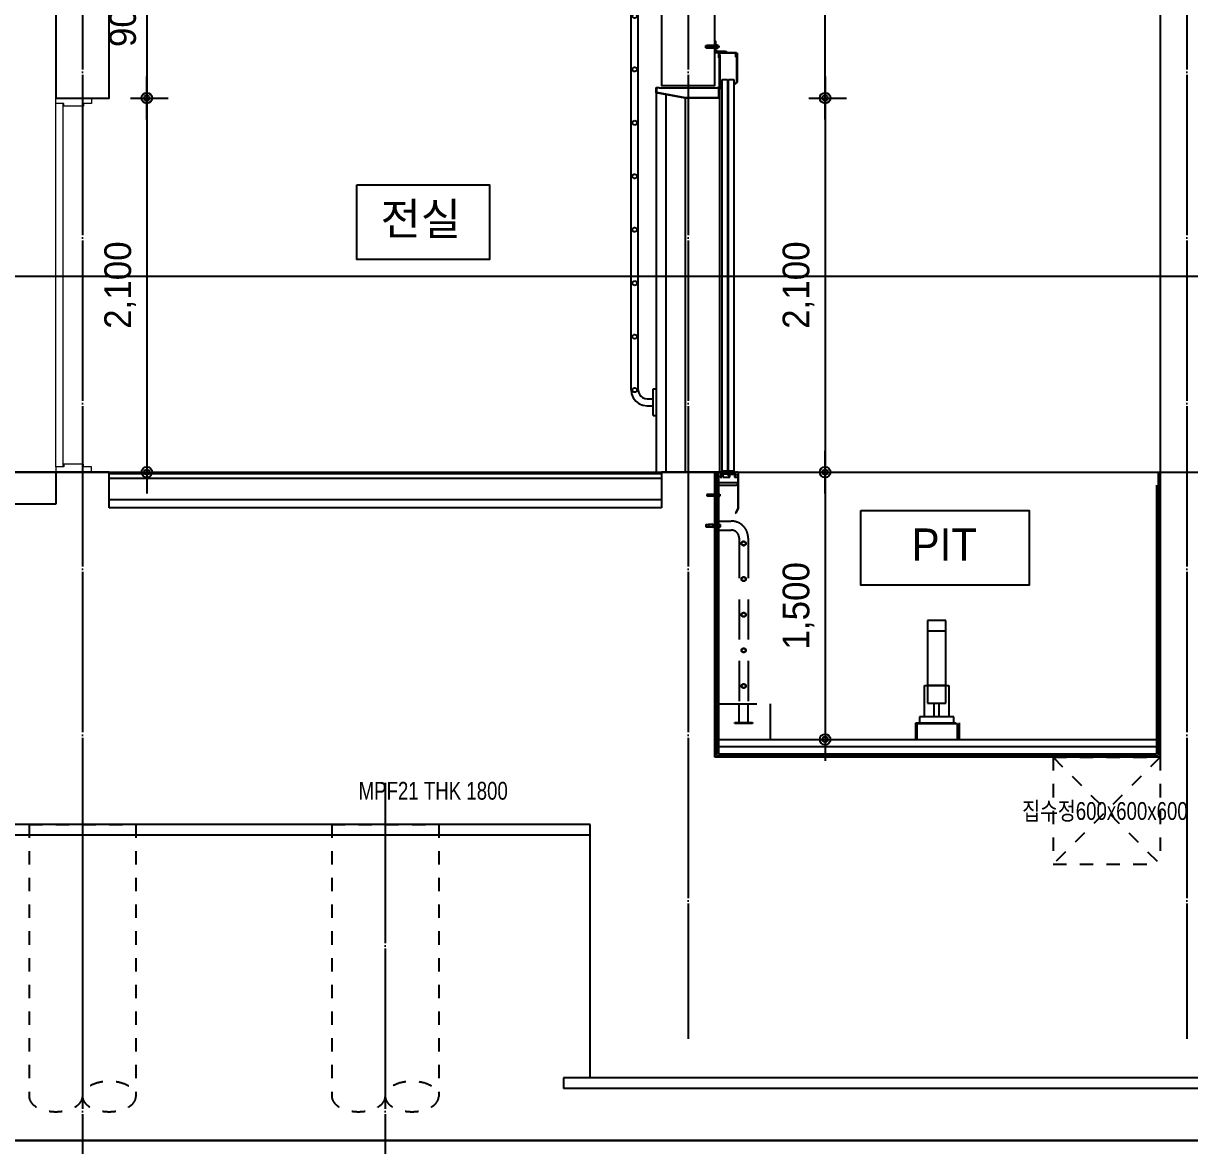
# Model space of a CAD drawing. Header units: millimetres. Extents: x 11948722 to 13111668, y -10771712 to -10232988.
# Drawn here: x 12224300 to 12230849, y -10580514 to -10574215 of the extents above; entities that cross this region are included whole.
import ezdxf
from ezdxf.enums import TextEntityAlignment as Align

# ---------------------------------------------------------------- set-up
doc = ezdxf.new("R2010")
doc.units = ezdxf.units.MM
doc.header["$LTSCALE"] = 150
doc.header["$MEASUREMENT"] = 0
for name, pattern in [('CEN', [6.2, 6, -0.1, 0, -0.1]), ('HID', [2.3, 1.5, -0.8]), ('HIDDEN', [2, 1, -1])]:
    doc.linetypes.add(name, pattern=pattern)
doc.layers.get('0').update_dxf_attribs({"linetype": 'CONTINUOUS'})
doc.layers.get('Defpoints').update_dxf_attribs({"color": 117, "linetype": 'CONTINUOUS'})
for name, color, linetype in [('8', 8, 'CONTINUOUS'), ('A-HAT-251', 251, 'CONTINUOUS'), ('A-중심선', 10, 'CEN'), ('CON', 2, 'CONTINUOUS'), ('CON-C', 2, 'CONTINUOUS'), ('ELE-06', 6, 'CONTINUOUS'), ('ELE-2', 4, 'CONTINUOUS'), ('ELE-3', 7, 'CONTINUOUS'), ('ELE-8', 8, 'CONTINUOUS'), ('ELE08', 8, 'CONTINUOUS'), ('elev', 8, 'HID'), ('ETC', 8, 'CONTINUOUS'), ('revcloud', 1, 'CONTINUOUS'), ('WM', 8, 'X_LINE'), ('Xref-계단단면도$0$3 dim0', 7, 'CONTINUOUS'), ('Xref-계단단면도$0$TEX', 3, 'CONTINUOUS'), ('Xref-계단단면도$0$TEX-SYM', 3, 'CONTINUOUS')]:
    doc.layers.add(name, color=color, linetype=linetype)
doc.layers.add('Xref-계단단면도$0$A-DOR', color=4, linetype='CONTINUOUS', lineweight=0)
doc.styles.get("Standard").update_dxf_attribs({"font": 'NanumGothic.ttf'})
doc.styles.add('Xref-계단단면도$0$나눔고딕 Se', font='')
doc.styles.add('Xref-계단단면도$0$돋움', font='')
doc.styles.add('주석', font='')
doc.styles.get('Xref-계단단면도$0$나눔고딕 Se').set_extended_font_data('Dotum')
doc.styles.get('Xref-계단단면도$0$돋움').set_extended_font_data('Dotum')
doc.styles.get('주석').set_extended_font_data('Dotum')
doc.linetypes.add('X_LINE', pattern='A,0.8,-0.15,["X",Standard,S=0.1,R=0,X=-0.05,Y=-0.05],-0.15', length=1.1)
doc.dimstyles.new('Xref-계단단면도$0$A1-100', dxfattribs={"dimtxt": 3, "dimasz": 1, "dimexe": 2, "dimexo": 2, "dimgap": 1, "dimtad": 1, "dimdec": 0, "dimzin": 12, "dimdsep": 46, "dimlunit": 6, "dimtxsty": 'Xref-계단단면도$0$나눔고딕 Se', "dimblk1": 'Xref-계단단면도$0$DIMDOT', "dimblk2": 'Xref-계단단면도$0$DIMDOT', "dimsah": 1, "dimcen": -1, "dimdle": 2, "dimclrd": 256, "dimclre": 256, "dimclrt": 3, "dimadec": 0, "dimazin": 0, "dimtfac": 1, "dimtdec": 0, "dimtix": 1, "dimtmove": 2, "dimatfit": 3, "dimldrblk": 'Xref-계단단면도$0$DIMDOT', "dimfxl": 1, "dimtvp": 1, "dimtolj": 1, "dimtzin": 12, "dimlwd": -1, "dimlwe": -1, "dimarcsym": 0})

# ---------------------------------------------------------------- blocks, each defined once
blk = doc.blocks.new('ELEV-DOOR')
at = {"layer": 'ELE-3'}
for p, q in [((-6, 2420.5), (-6, 2467)), ((-2, 2471), (0, 2471)), ((0, 2471), (0, 2406)), ((-123.5, 2402.5), (-125, 2402.5)), ((-125, 2402.5), (-125, 2239.5)), ((-123.5, 2240.5), (-123.5, 2402.5)), ((-22, 2406), (-122.5, 2406)), ((-122.5, 2406), (-122.5, 2379.5)), ((-122.5, 2379.5), (-118.5, 2379.5)), ((-118.5, 2379.5), (-118.5, 2402)), ((-118.5, 2402), (-26, 2402)), ((-65, 2406), (-65, 2408)), ((0, 2406), (-65, 2406)), ((-61, 2412), (-14.5, 2412)), ((-27, 2390.5), (-29, 2390.5)), ((-29, 2390.5), (-29, 2200)), ((-27, 2200), (-27, 2390.5)), ((-26, 2402), (-26, 2376.5)), ((-26, 2376.5), (-22, 2376.5)), ((-22, 2376.5), (-22, 2406)), ((-125, 2239.5), (-113.5, 2227.5)), ((-112, 2229), (-123.5, 2240.5)), ((-113.5, 2227.5), (-112, 2229)), ((-77, 2254), (-106.5, 2254)), ((-106.5, 2254), (-106.5, 56)), ((-77, 56), (-77, 2254)), ((-42, 2254), (-71.5, 2254)), ((-71.5, 2254), (-71.5, 56)), ((-42, 56), (-42, 2254)), ((-29, 2200), (-27, 2200)), ((-11.5, 2210), (-26, 2210)), ((-26, 2210), (-26, 2150)), ((-23.5, 2152.5), (-23.5, 2207.5)), ((-23.5, 2207.5), (-11.5, 2207.5)), ((312, 2207.5), (-19, 2207.5)), ((-19, 2207.5), (-19, 2205)), ((-19, 2205), (312, 2205)), ((-11.5, 2207.5), (-11.5, 2210)), ((327.5, 2182.1), (165.8, 2152.5)), ((166, 2150), (330, 2180)), ((330, 2210), (312, 2210)), ((312, 2210), (312, 2207.5)), ((312, 2207.5), (327.5, 2207.5)), ((312, 2205), (312, 2207.5)), ((327.5, 2207.5), (327.5, 2182.1)), ((330, 2180), (330, 2210)), ((-26, 2150), (-26, 50)), ((-26, 2150), (166, 2150)), ((165.8, 2152.5), (-23.5, 2152.5)), ((-133, 47), (-130, 50)), ((-133, -154), (-133, 47)), ((-133, 38), (-130, 38)), ((-130, 50), (-122.8, 50)), ((-130, 38), (-130, -153.3)), ((-109.9, 22.9), (-130, 22.9)), ((-122.8, 50), (-122.8, 45.7)), ((-122.8, 45.7), (-116.9, 45.7)), ((-74.8, 39), (-120, 39)), ((-120, 39), (-120, 31.1)), ((-120, 31.1), (-109.9, 31.1)), ((-116.9, 45.7), (-116.9, 50)), ((-116.9, 50), (-111, 50)), ((-111, 50), (-111, 45.7)), ((-111, 45.7), (-105.1, 45.7)), ((-109.9, 31.1), (-109.9, 22.9)), ((-106.5, 56), (-77, 56)), ((-105.1, 45.7), (-105.1, 50)), ((-105.1, 50), (-99.2, 50)), ((-99.2, 50), (-99.2, 45.7)), ((-99.2, 45.7), (-93.3, 45.7)), ((-93.3, 45.7), (-93.3, 50)), ((-93.3, 50), (-87.4, 50)), ((-87.4, 50), (-87.4, 45.7)), ((-87.4, 45.7), (-81.5, 45.7)), ((-84.9, 22.9), (-84.9, 31.1)), ((-84.9, 31.1), (-74.8, 31.1)), ((-44.8, 22.9), (-84.9, 22.9)), ((-81.5, 45.7), (-81.5, 50)), ((-81.5, 50), (-67.8, 50)), ((-74.8, 31.1), (-74.8, 39)), ((-71.5, 56), (-42, 56)), ((-67.8, 50), (-67.8, 39)), ((-67.8, 39), (-49.8, 39)), ((-63.8, 56), (-63.8, 45)), ((-63.8, 45), (-53.8, 45)), ((-53.8, 45), (-53.8, 56)), ((-49.8, 39), (-49.8, 50)), ((-49.8, 50), (0, 50)), ((-39.8, 39), (-44.8, 39)), ((-44.8, 39), (-44.8, 22.9)), ((-39.8, 22.9), (-39.8, 39)), ((-29.7, 22.9), (-39.8, 22.9)), ((-29.7, 44), (-34.7, 44)), ((-34.7, 44), (-34.7, 28.9)), ((-34.7, 28.9), (-29.7, 28.9)), ((-29.7, 50), (-29.7, 44)), ((-29.7, 28.9), (-29.7, 22.9)), ((-119.3, -180), (-133, -154)), ((-130, -153.3), (-116.7, -178.6)), ((-116.7, -178.6), (-119.3, -180))]:
    blk.add_line(p, q, dxfattribs=at)
blk.add_lwpolyline([(0, -10), (0, 50)], dxfattribs=at)
blk.add_lwpolyline([(-130, -10), (0, -10), (0, -140), (-3.5, -140, -0.414214), (-12, -131.5), (-12, -34, 0.414214), (-24, -22), (-121.5, -22, -0.414214), (-130, -13.5)], format="xyb", close=True, dxfattribs=at)
for centre, radius, start, end in [((-2, 2467), 4, 90, 180), ((-61, 2408), 4, 90, 180), ((-14.5, 2420.5), 8.5, 270, 0)]:
    blk.add_arc(centre, radius, start, end, dxfattribs=at)
at = {"layer": 'ELE-8', "linetype": 'HIDDEN'}
for p, q in [((55, 2438.5), (-28, 2438.5)), ((-16.5, 2443), (-21.5, 2443)), ((-21.5, 2434.5), (-21.5, 2443)), ((-16.5, 2434.5), (-21.5, 2434.5)), ((-15, 2448.5), (-16.5, 2447)), ((-16.5, 2430.5), (-16.5, 2447)), ((-14, 2443), (-16.5, 2443)), ((-14, 2434.5), (-16.5, 2434.5)), ((-15, 2429), (-16.5, 2430.5)), ((-7.5, 2443.5), (-15.5, 2443.5)), ((-7.5, 2434), (-15.5, 2434)), ((-7.5, 2448.5), (-15, 2448.5)), ((-7.5, 2429), (-15, 2429)), ((-4, 2443), (-9, 2443)), ((-4, 2434.5), (-9, 2434.5)), ((-7.5, 2425), (-7.5, 2452.5)), ((-6, 2452.5), (-7.5, 2452.5)), ((-7.5, 2429), (-7.5, 2448.5)), ((-6, 2425), (-7.5, 2425)), ((44.5, 2446), (0, 2446)), ((2.5, 2444), (0, 2444)), ((2.5, 2433.5), (0, 2433.5)), ((44.5, 2431.5), (0, 2431.5)), ((5.5, 2443), (0.5, 2443)), ((5.5, 2434.5), (0.5, 2434.5)), ((6, 2431.5), (6, 2431.5)), ((12.5, 2444), (7.5, 2444)), ((13, 2433.5), (7.5, 2433.5)), ((15.5, 2443), (10.5, 2443)), ((15.5, 2434.5), (10.5, 2434.5)), ((22.5, 2444), (17.5, 2444)), ((23, 2433.5), (18, 2433.5)), ((25.5, 2443), (20.5, 2443)), ((25.5, 2434.5), (20.5, 2434.5)), ((31.5, 2444), (27, 2444)), ((32.5, 2433.5), (27.5, 2433.5)), ((35, 2443), (30, 2443)), ((35, 2434.5), (30, 2434.5)), ((38.5, 2444), (36.5, 2444)), ((39, 2443.5), (37, 2443)), ((39, 2434), (37, 2434.5)), ((40, 2433.5), (37.5, 2433.5)), ((42, 2443), (40, 2443)), ((42, 2434.5), (40, 2434.5)), ((42, 2440.5), (42, 2443)), ((42, 2434.5), (42, 2436.5)), ((44.5, 2445), (43, 2444.5)), ((44.5, 2432.5), (43, 2432.5)), ((44.5, 2445.5), (44.5, 2446)), ((46, 2445), (44.5, 2445)), ((44.5, 2445), (44.5, 2445)), ((46, 2432.5), (44.5, 2432.5)), ((44.5, 2432), (44.5, 2432.5)), ((44.5, 2431.5), (44.5, 2431.5)), ((49.5, 2445), (48.5, 2445)), ((49.5, 2432.5), (48.5, 2432.5)), ((49.5, 2441.5), (49.5, 2445)), ((49.5, 2432.5), (49.5, 2435.5)), ((-13, -94.9), (-13, -63.9)), ((-23.1, -74), (-28.1, -74)), ((-28.1, -74), (-28.1, -84.8)), ((-23.1, -84.8), (-28.1, -84.8)), ((-23.1, -69.4), (-23.1, -89.5)), ((-23.1, -69.4), (-13, -69.4)), ((-23.1, -73.3), (-13, -73.3)), ((-23.1, -85.6), (-13, -85.6)), ((-23.1, -89.5), (-13, -89.5)), ((-12, -74.4), (35.1, -74.4)), ((-12, -75.4), (44.1, -75.4)), ((-12, -83.5), (44.1, -83.5)), ((-12, -84.5), (35.1, -84.5)), ((44.1, -75.4), (35.1, -74.4)), ((35.1, -74.4), (35.1, -84.5)), ((44.1, -83.5), (35.1, -84.5)), ((44.1, -75.4), (44.1, -83.5))]:
    blk.add_line(p, q, dxfattribs=at)
at = {"layer": 'ELE-8'}
for p, q in [((274, 2169.8), (274, 50)), ((166, 2150), (166, 50)), ((274, 50), (0, 50))]:
    blk.add_line(p, q, dxfattribs=at)
at = {"layer": 'ELE-8', "linetype": 'HIDDEN'}
for centre, start, end in [((-11, -64.4), 119.66646, 166.36814), ((-11, -94.4), 193.63182, 240.3335)]:
    blk.add_arc(centre, 2.1, start, end, dxfattribs=at)
blk = doc.blocks.new('점검 사다리')
at = {"layer": 'elev'}
for p, q in [((194008.9, -58989.3), (194008.9, -59001.8)), ((194008.9, -58989.3), (194091.9, -58989.3)), ((194008.9, -59001.8), (194091.9, -59001.8)), ((194049.4, -58987.3), (194023.7, -58988.3)), ((194023.7, -58988.3), (194023.7, -59002.8)), ((194023.7, -59002.8), (194049.4, -59003.8)), ((194049.4, -58987.3), (194049.4, -59003.8)), ((194080.2, -58945.6), (194071.2, -58945.6)), ((194071.2, -59045.6), (194071.2, -58945.6)), ((194080.2, -59045.6), (194080.2, -58945.6)), ((194080.2, -58970.2), (194152.2, -58970.2)), ((194086.1, -58984.8), (194080.2, -58984.8)), ((194086.1, -59006.3), (194086.1, -58984.8)), ((194091.9, -59001.8), (194091.9, -58989.3)), ((194080.2, -59045.6), (194071.2, -59045.6)), ((194086.1, -59006.3), (194080.2, -59006.3)), ((194080.2, -59021), (194152.2, -59021)), ((194196.4, -59065.2), (194196.4, -59995.6)), ((194247.2, -59065.2), (194247.2, -59995.6)), ((194071.2, -59995.6), (194371.2, -59995.6)), ((194197.2, -60099.6), (194197.2, -59995.6)), ((194247.2, -60099.6), (194247.2, -59995.6)), ((194371.2, -59995.6), (194371.2, -60195.6)), ((194172.2, -60099.6), (194272.2, -60099.6)), ((194172.2, -60105.6), (194172.2, -60099.6)), ((194272.2, -60105.6), (194172.2, -60105.6)), ((194272.2, -60099.6), (194272.2, -60105.6))]:
    blk.add_line(p, q, dxfattribs=at)
for centre, radius in [((194221.8, -59095.6), 12.6), ((194221.8, -59095.6), 10.6), ((194221.8, -59295.6), 12.6), ((194221.8, -59295.6), 10.6), ((194221.8, -59495.6), 12.6), ((194221.8, -59495.6), 10.6), ((194221.8, -59695.6), 12.6), ((194221.8, -59695.6), 10.6), ((194221.8, -59895.6), 12.6), ((194221.8, -59895.6), 10.6)]:
    blk.add_circle(centre, radius, dxfattribs=at)
for radius in [95, 44.2]:
    blk.add_arc((194152.2, -59065.2), radius, 0, 90, dxfattribs=at)
blk = doc.blocks.new('Xref-계단단면도$0$DIMDOT')
at = {"color": 0}
blk.add_line((-2, 0), (2, 0), dxfattribs=at)
for radius in [0.5, 0.25]:
    blk.add_circle((0, 0), radius, dxfattribs=at)
blk = doc.blocks.new('*D62')
at = {"layer": 'Defpoints', "color": 0, "transparency": 16777216}
for p in [(12224782.6, -10574633.8), (12224782.6, -10576733.8), (12224993.7, -10576733.8)]:
    blk.add_point(p, dxfattribs=at)
at = {"layer": 'Xref-계단단면도$0$3 dim0', "transparency": 16777216}
for p, q in [((12224902.6, -10574633.8), (12225113.7, -10574633.8)), ((12224993.7, -10574693.8), (12224993.7, -10576673.8)), ((12224902.6, -10576733.8), (12225113.7, -10576733.8))]:
    blk.add_line(p, q, dxfattribs=at)
at = {"layer": 'Xref-계단단면도$0$3 dim0', "transparency": 16777216, "xscale": 60, "yscale": 60, "zscale": 60}
for p, rotation in [((12224993.7, -10574633.8), 90), ((12224993.7, -10576733.8), 270)]:
    blk.add_blockref('Xref-계단단면도$0$DIMDOT', p, dxfattribs=dict(at, rotation=rotation))
at = {"layer": 'Xref-계단단면도$0$3 dim0', "color": 3, "transparency": 16777216, "insert": (12224844.2, -10575683.8), "char_height": 150, "attachment_point": 5, "rotation": 90, "style": 'Xref-계단단면도$0$나눔고딕 Se'}
blk.add_mtext('\\A1;2,100', dxfattribs=at)
blk = doc.blocks.new('*D63')
at = {"layer": 'Defpoints', "color": 0, "transparency": 16777216}
for p in [(12224821.6, -10573733.8), (12224782.6, -10574633.8), (12224993.7, -10574633.8)]:
    blk.add_point(p, dxfattribs=at)
at = {"layer": 'Xref-계단단면도$0$3 dim0', "transparency": 16777216}
for p, q in [((12224941.6, -10573733.8), (12225113.7, -10573733.8)), ((12224993.7, -10573793.8), (12224993.7, -10574573.8)), ((12224902.6, -10574633.8), (12225113.7, -10574633.8))]:
    blk.add_line(p, q, dxfattribs=at)
at = {"layer": 'Xref-계단단면도$0$3 dim0', "transparency": 16777216, "xscale": 60, "yscale": 60, "zscale": 60}
for p, rotation in [((12224993.7, -10573733.8), 90), ((12224993.7, -10574633.8), 270)]:
    blk.add_blockref('Xref-계단단면도$0$DIMDOT', p, dxfattribs=dict(at, rotation=rotation))
at = {"layer": 'Xref-계단단면도$0$3 dim0', "color": 3, "transparency": 16777216, "insert": (12224858.6, -10574183.8), "char_height": 150, "attachment_point": 5, "rotation": 90, "style": 'Xref-계단단면도$0$나눔고딕 Se'}
blk.add_mtext('\\A1;900', dxfattribs=at)
blk = doc.blocks.new('*D95')
at = {"layer": 'Defpoints', "color": 0, "transparency": 16777216}
for p in [(12228591, -10576733.8), (12228591, -10578233.8), (12228802.1, -10578233.8)]:
    blk.add_point(p, dxfattribs=at)
at = {"layer": 'Xref-계단단면도$0$3 dim0', "transparency": 16777216}
for p, q in [((12228711, -10576733.8), (12228922.1, -10576733.8)), ((12228802.1, -10576793.8), (12228802.1, -10578173.8)), ((12228711, -10578233.8), (12228922.1, -10578233.8))]:
    blk.add_line(p, q, dxfattribs=at)
at = {"layer": 'Xref-계단단면도$0$3 dim0', "transparency": 16777216, "xscale": 60, "yscale": 60, "zscale": 60}
for p, rotation in [((12228802.1, -10576733.8), 90), ((12228802.1, -10578233.8), 270)]:
    blk.add_blockref('Xref-계단단면도$0$DIMDOT', p, dxfattribs=dict(at, rotation=rotation))
at = {"layer": 'Xref-계단단면도$0$3 dim0', "color": 3, "transparency": 16777216, "insert": (12228652.5, -10577483.8), "char_height": 150, "attachment_point": 5, "rotation": 90, "style": 'Xref-계단단면도$0$나눔고딕 Se'}
blk.add_mtext('\\A1;1,500', dxfattribs=at)
blk = doc.blocks.new('점검사다리ㅁ')
at = {"layer": 'ETC', "color": 251, "linetype": 'Continuous'}
for p, q in [((4633682.9, 1148688.8), (4633673.9, 1148688.8)), ((4633682.9, 1148538.8), (4633682.9, 1148688.8)), ((4633682.9, 1148538.8), (4633673.9, 1148538.8))]:
    blk.add_line(p, q, dxfattribs=at)
at = {"layer": 'ETC', "color": 251}
for p, q in [((4633753.9, 1148633.4), (4633682.9, 1148633.4)), ((4633753.9, 1148593.4), (4633682.9, 1148593.4)), ((4633777.1, 1148630.2), (4633753.9, 1148633.4)), ((4633766.7, 1148591.6), (4633753.9, 1148593.4)), ((4633778.9, 1148586.6), (4633766.7, 1148591.6)), ((4633798.9, 1148621.4), (4633777.1, 1148630.2)), ((4633789.1, 1148578.8), (4633778.9, 1148586.6)), ((4633817.5, 1148607), (4633798.9, 1148621.4)), ((4633831.7, 1148588.4), (4633817.5, 1148607)), ((4633840.7, 1148566.6), (4633831.7, 1148588.4)), ((4633797.1, 1148568.4), (4633789.1, 1148578.8)), ((4633802.1, 1148556.4), (4633797.1, 1148568.4)), ((4633803.9, 1148543.4), (4633802.1, 1148556.4)), ((4633803.9, 1146115), (4633803.9, 1148543.4)), ((4633813.7, 1148520.8), (4633811.7, 1148516)), ((4633811.7, 1148516), (4633811.7, 1148510.8)), ((4633817.7, 1148524.2), (4633813.7, 1148520.8)), ((4633822.5, 1148525.8), (4633817.7, 1148524.2)), ((4633827.7, 1148525.2), (4633822.5, 1148525.8)), ((4633832.3, 1148522.6), (4633827.7, 1148525.2)), ((4633835.3, 1148518.4), (4633832.3, 1148522.6)), ((4633836.5, 1148513.4), (4633835.3, 1148518.4)), ((4633843.9, 1148543.4), (4633840.7, 1148566.6)), ((4633843.9, 1146115), (4633843.9, 1148543.4)), ((4633811.7, 1148510.8), (4633813.7, 1148506)), ((4633813.7, 1148506), (4633817.7, 1148502.6)), ((4633817.7, 1148502.6), (4633822.5, 1148501)), ((4633822.5, 1148501), (4633827.7, 1148501.6)), ((4633827.7, 1148501.6), (4633832.3, 1148504.2)), ((4633832.3, 1148504.2), (4633835.3, 1148508.4)), ((4633835.3, 1148508.4), (4633836.5, 1148513.4)), ((4633813.7, 1148220.8), (4633811.7, 1148216)), ((4633811.7, 1148216), (4633811.7, 1148210.8)), ((4633811.7, 1148210.8), (4633813.7, 1148206)), ((4633817.7, 1148224.2), (4633813.7, 1148220.8)), ((4633813.7, 1148206), (4633817.7, 1148202.6)), ((4633822.5, 1148225.8), (4633817.7, 1148224.2)), ((4633817.7, 1148202.6), (4633822.5, 1148201)), ((4633827.7, 1148225.2), (4633822.5, 1148225.8)), ((4633822.5, 1148201), (4633827.7, 1148201.6)), ((4633832.3, 1148222.6), (4633827.7, 1148225.2)), ((4633827.7, 1148201.6), (4633832.3, 1148204.2)), ((4633835.3, 1148218.4), (4633832.3, 1148222.6)), ((4633832.3, 1148204.2), (4633835.3, 1148208.4)), ((4633836.5, 1148213.4), (4633835.3, 1148218.4)), ((4633835.3, 1148208.4), (4633836.5, 1148213.4)), ((4633822.5, 1147925.8), (4633817.7, 1147924.2)), ((4633827.7, 1147925.2), (4633822.5, 1147925.8)), ((4633832.3, 1147922.6), (4633827.7, 1147925.2)), ((4633813.7, 1147920.8), (4633811.7, 1147916)), ((4633811.7, 1147916), (4633811.7, 1147910.8)), ((4633811.7, 1147910.8), (4633813.7, 1147906)), ((4633817.7, 1147924.2), (4633813.7, 1147920.8)), ((4633813.7, 1147906), (4633817.7, 1147902.6)), ((4633817.7, 1147902.6), (4633822.5, 1147901)), ((4633822.5, 1147901), (4633827.7, 1147901.6)), ((4633827.7, 1147901.6), (4633832.3, 1147904.2)), ((4633835.3, 1147918.4), (4633832.3, 1147922.6)), ((4633832.3, 1147904.2), (4633835.3, 1147908.4)), ((4633836.5, 1147913.4), (4633835.3, 1147918.4)), ((4633835.3, 1147908.4), (4633836.5, 1147913.4)), ((4633813.7, 1147620.8), (4633811.7, 1147616)), ((4633811.7, 1147616), (4633811.7, 1147610.8)), ((4633811.7, 1147610.8), (4633813.7, 1147606)), ((4633817.7, 1147624.2), (4633813.7, 1147620.8)), ((4633813.7, 1147606), (4633817.7, 1147602.6)), ((4633822.5, 1147625.8), (4633817.7, 1147624.2)), ((4633817.7, 1147602.6), (4633822.5, 1147601)), ((4633827.7, 1147625.2), (4633822.5, 1147625.8)), ((4633822.5, 1147601), (4633827.7, 1147601.6)), ((4633832.3, 1147622.6), (4633827.7, 1147625.2)), ((4633827.7, 1147601.6), (4633832.3, 1147604.2)), ((4633835.3, 1147618.4), (4633832.3, 1147622.6)), ((4633832.3, 1147604.2), (4633835.3, 1147608.4)), ((4633836.5, 1147613.4), (4633835.3, 1147618.4)), ((4633835.3, 1147608.4), (4633836.5, 1147613.4)), ((4633813.7, 1147320.8), (4633811.7, 1147316)), ((4633811.7, 1147316), (4633811.7, 1147310.8)), ((4633811.7, 1147310.8), (4633813.7, 1147306)), ((4633817.7, 1147324.2), (4633813.7, 1147320.8)), ((4633813.7, 1147306), (4633817.7, 1147302.6)), ((4633822.5, 1147325.8), (4633817.7, 1147324.2)), ((4633817.7, 1147302.6), (4633822.5, 1147301)), ((4633827.7, 1147325.2), (4633822.5, 1147325.8)), ((4633822.5, 1147301), (4633827.7, 1147301.6)), ((4633832.3, 1147322.6), (4633827.7, 1147325.2)), ((4633827.7, 1147301.6), (4633832.3, 1147304.2)), ((4633835.3, 1147318.4), (4633832.3, 1147322.6)), ((4633832.3, 1147304.2), (4633835.3, 1147308.4)), ((4633836.5, 1147313.4), (4633835.3, 1147318.4)), ((4633835.3, 1147308.4), (4633836.5, 1147313.4)), ((4633813.7, 1147020.8), (4633811.7, 1147016)), ((4633811.7, 1147016), (4633811.7, 1147010.8)), ((4633811.7, 1147010.8), (4633813.7, 1147006)), ((4633817.7, 1147024.2), (4633813.7, 1147020.8)), ((4633822.5, 1147025.8), (4633817.7, 1147024.2)), ((4633827.7, 1147025.2), (4633822.5, 1147025.8)), ((4633832.3, 1147022.6), (4633827.7, 1147025.2)), ((4633835.3, 1147018.4), (4633832.3, 1147022.6)), ((4633832.3, 1147004.2), (4633835.3, 1147008.4)), ((4633836.5, 1147013.4), (4633835.3, 1147018.4)), ((4633835.3, 1147008.4), (4633836.5, 1147013.4)), ((4633813.7, 1147006), (4633817.7, 1147002.6)), ((4633817.7, 1147002.6), (4633822.5, 1147001)), ((4633822.5, 1147001), (4633827.7, 1147001.6)), ((4633827.7, 1147001.6), (4633832.3, 1147004.2)), ((4633813.7, 1146720.8), (4633811.7, 1146716)), ((4633811.7, 1146716), (4633811.7, 1146710.8)), ((4633811.7, 1146710.8), (4633813.7, 1146706)), ((4633817.7, 1146724.2), (4633813.7, 1146720.8)), ((4633813.7, 1146706), (4633817.7, 1146702.6)), ((4633822.5, 1146725.8), (4633817.7, 1146724.2)), ((4633817.7, 1146702.6), (4633822.5, 1146701)), ((4633827.7, 1146725.2), (4633822.5, 1146725.8)), ((4633822.5, 1146701), (4633827.7, 1146701.6)), ((4633832.3, 1146722.6), (4633827.7, 1146725.2)), ((4633827.7, 1146701.6), (4633832.3, 1146704.2)), ((4633835.3, 1146718.4), (4633832.3, 1146722.6)), ((4633832.3, 1146704.2), (4633835.3, 1146708.4)), ((4633836.5, 1146713.4), (4633835.3, 1146718.4)), ((4633835.3, 1146708.4), (4633836.5, 1146713.4)), ((4633813.7, 1146420.8), (4633811.7, 1146416)), ((4633817.7, 1146424.2), (4633813.7, 1146420.8)), ((4633822.5, 1146425.8), (4633817.7, 1146424.2)), ((4633827.7, 1146425.2), (4633822.5, 1146425.8)), ((4633832.3, 1146422.6), (4633827.7, 1146425.2)), ((4633835.3, 1146418.4), (4633832.3, 1146422.6)), ((4633836.5, 1146413.4), (4633835.3, 1146418.4)), ((4633811.7, 1146416), (4633811.7, 1146410.8)), ((4633811.7, 1146410.8), (4633813.7, 1146406)), ((4633813.7, 1146406), (4633817.7, 1146402.6)), ((4633817.7, 1146402.6), (4633822.5, 1146401)), ((4633822.5, 1146401), (4633827.7, 1146401.6)), ((4633827.7, 1146401.6), (4633832.3, 1146404.2)), ((4633832.3, 1146404.2), (4633835.3, 1146408.4)), ((4633835.3, 1146408.4), (4633836.5, 1146413.4)), ((4633802.1, 1146102), (4633797.1, 1146090)), ((4633803.9, 1146115), (4633802.1, 1146102)), ((4633813.7, 1146120.8), (4633811.7, 1146116)), ((4633811.7, 1146116), (4633811.7, 1146110.8)), ((4633811.7, 1146110.8), (4633813.7, 1146106)), ((4633817.7, 1146124.2), (4633813.7, 1146120.8)), ((4633813.7, 1146106), (4633817.7, 1146102.6)), ((4633822.5, 1146125.8), (4633817.7, 1146124.2)), ((4633817.7, 1146102.6), (4633822.5, 1146101)), ((4633827.7, 1146125.2), (4633822.5, 1146125.8)), ((4633822.5, 1146101), (4633827.7, 1146101.6)), ((4633832.3, 1146122.6), (4633827.7, 1146125.2)), ((4633827.7, 1146101.6), (4633832.3, 1146104.2)), ((4633840.7, 1146091.8), (4633831.7, 1146070)), ((4633835.3, 1146118.4), (4633832.3, 1146122.6)), ((4633832.3, 1146104.2), (4633835.3, 1146108.4)), ((4633836.5, 1146113.4), (4633835.3, 1146118.4)), ((4633835.3, 1146108.4), (4633836.5, 1146113.4)), ((4633843.9, 1146115), (4633840.7, 1146091.8)), ((4633753.9, 1146065), (4633719.7, 1146065)), ((4633766.7, 1146066.8), (4633753.9, 1146065)), ((4633777.1, 1146028.2), (4633753.9, 1146025)), ((4633778.9, 1146071.8), (4633766.7, 1146066.8)), ((4633798.9, 1146037), (4633777.1, 1146028.2)), ((4633789.1, 1146079.6), (4633778.9, 1146071.8)), ((4633797.1, 1146090), (4633789.1, 1146079.6)), ((4633817.5, 1146051.4), (4633798.9, 1146037)), ((4633831.7, 1146070), (4633817.5, 1146051.4)), ((4633753.9, 1146025), (4633719.7, 1146025))]:
    blk.add_line(p, q, dxfattribs=at)
blk = doc.blocks.new('600')
at = {"layer": 'A-HAT-251', "linetype": 'HIDDEN', "ltscale": 0.5}
for p, q in [((12219149.4, -10577762.8), (12219149.4, -10578362.8)), ((12219149.4, -10577762.8), (12219749.4, -10577762.8)), ((12219149.4, -10577762.8), (12219749.4, -10578362.8)), ((12219749.4, -10577762.8), (12219149.4, -10578362.8)), ((12219749.4, -10577762.8), (12219749.4, -10578362.8)), ((12219149.4, -10578362.8), (12219749.4, -10578362.8))]:
    blk.add_line(p, q, dxfattribs=at)
at = {"layer": 'Defpoints', "style": '주석', "width": 0.8}
blk.add_text('집수정600x600x600', height=100, dxfattribs=at).set_placement((12218975.1, -10578064.4), align=Align.MIDDLE_LEFT)
blk = doc.blocks.new('*D845')
at = {"layer": 'Defpoints', "color": 0, "transparency": 16777216}
for p in [(12228591, -10574633.8), (12228591, -10576733.8), (12228802.1, -10576733.8)]:
    blk.add_point(p, dxfattribs=at)
at = {"layer": 'Xref-계단단면도$0$3 dim0', "transparency": 16777216}
for p, q in [((12228711, -10574633.8), (12228922.1, -10574633.8)), ((12228802.1, -10574693.8), (12228802.1, -10576673.8)), ((12228711, -10576733.8), (12228922.1, -10576733.8))]:
    blk.add_line(p, q, dxfattribs=at)
at = {"layer": 'Xref-계단단면도$0$3 dim0', "transparency": 16777216, "xscale": 60, "yscale": 60, "zscale": 60}
for p, rotation in [((12228802.1, -10574633.8), 90), ((12228802.1, -10576733.8), 270)]:
    blk.add_blockref('Xref-계단단면도$0$DIMDOT', p, dxfattribs=dict(at, rotation=rotation))
at = {"layer": 'Xref-계단단면도$0$3 dim0', "color": 3, "transparency": 16777216, "insert": (12228652.5, -10575683.8), "char_height": 150, "attachment_point": 5, "rotation": 90, "style": 'Xref-계단단면도$0$나눔고딕 Se'}
blk.add_mtext('\\A1;2,100', dxfattribs=at)
blk = doc.blocks.new('*D846')
at = {"layer": 'Defpoints', "color": 0, "transparency": 16777216}
for p in [(12228591, -10572833.8), (12228802.1, -10572833.8), (12228591, -10574633.8)]:
    blk.add_point(p, dxfattribs=at)
at = {"layer": 'Xref-계단단면도$0$3 dim0', "transparency": 16777216}
for p, q in [((12228711, -10572833.8), (12228922.1, -10572833.8)), ((12228802.1, -10574573.8), (12228802.1, -10572893.8)), ((12228711, -10574633.8), (12228922.1, -10574633.8))]:
    blk.add_line(p, q, dxfattribs=at)
at = {"layer": 'Xref-계단단면도$0$3 dim0', "transparency": 16777216, "xscale": 60, "yscale": 60, "zscale": 60}
for p, rotation in [((12228802.1, -10572833.8), 90), ((12228802.1, -10574633.8), 270)]:
    blk.add_blockref('Xref-계단단면도$0$DIMDOT', p, dxfattribs=dict(at, rotation=rotation))
at = {"layer": 'Xref-계단단면도$0$3 dim0', "color": 3, "transparency": 16777216, "insert": (12228652.5, -10573733.8), "char_height": 150, "attachment_point": 5, "rotation": 90, "style": 'Xref-계단단면도$0$나눔고딕 Se'}
blk.add_mtext('\\A1;1,800', dxfattribs=at)

msp = doc.modelspace()

# ---------------------------------------------------------------- linework, layer by layer
at = {"layer": '8', "linetype": 'HIDDEN', "ltscale": 0.5}
for p, q in [((12224332.6, -10578710.8), (12224932.6, -10578710.8)), ((12224332.6, -10578710.8), (12224332.6, -10580238)), ((12224932.6, -10578710.8), (12224932.6, -10580238)), ((12226032.6, -10578710.8), (12226632.6, -10578710.8)), ((12226032.6, -10578710.8), (12226032.6, -10580238)), ((12226632.6, -10578710.8), (12226632.6, -10580238))]:
    msp.add_line(p, q, dxfattribs=at)
at = {"layer": '8', "linetype": 'HIDDEN', "ltscale": 0.5, "extrusion": (0, 0, -1)}
for centre in [(12224782.6, -10580238), (12226482.6, -10580238)]:
    msp.add_ellipse(centre, major_axis=(-150, 0), ratio=0.568086, dxfattribs=at)
at = {"layer": '8', "linetype": 'HIDDEN', "ltscale": 0.5}
for centre in [(12224482.6, -10580238), (12226182.6, -10580238)]:
    msp.add_ellipse(centre, major_axis=(150, 0), ratio=0.568086, start_param=3.141593, end_param=6.283185, dxfattribs=at)
at = {"layer": 'A-중심선'}
for p, q in [((12224632.6, -10528928.7), (12224632.6, -10579914.8)), ((12228032.6, -10528928.7), (12228032.6, -10579914.8)), ((12230832.6, -10528928.7), (12230832.6, -10579914.8)), ((12224632.6, -10578477.1), (12224632.6, -10580790.8)), ((12226332.6, -10578477.1), (12226332.6, -10580790.8))]:
    msp.add_line(p, q, dxfattribs=at)
at = {"layer": 'A-중심선', "linetype": 'ByBlock', "ltscale": 0.5}
for p, q in [((12221637.3, -10575633.8), (12239263.3, -10575633.8)), ((12221637.3, -10576733.8), (12239263.3, -10576733.8))]:
    msp.add_line(p, q, dxfattribs=at)
at = {"layer": 'CON-C'}
for p, q in [((12230682.6, -10531083.8), (12230682.6, -10578333.8)), ((12224782.6, -10576733.8), (12224482.6, -10576733.8)), ((12224482.6, -10576733.8), (12224482.6, -10576913.8)), ((12224782.6, -10576933.8), (12224782.6, -10576733.8)), ((12228182.6, -10576733.8), (12227882.6, -10576733.8)), ((12227882.6, -10576733.8), (12227882.6, -10576933.8)), ((12228182.6, -10578333.8), (12228182.6, -10576733.8)), ((12224482.6, -10576913.8), (12221637.3, -10576913.8)), ((12227882.6, -10576933.8), (12224782.6, -10576933.8)), ((12230682.6, -10578333.8), (12228182.6, -10578333.8)), ((12227482.6, -10578710.8), (12223882.6, -10578710.8)), ((12227482.6, -10580133.8), (12227482.6, -10578710.8)), ((12231382.6, -10580133.8), (12227482.6, -10580133.8))]:
    msp.add_line(p, q, dxfattribs=at)
for points in [[(12224482.6, -10566733.8), (12224482.6, -10574633.8), (12224782.6, -10574633.8), (12224782.6, -10566923.8), (12227882.6, -10566923.8), (12227882.6, -10570933.8)], [(12227882.6, -10572833.8), (12227882.6, -10574563.8), (12228182.6, -10574563.8), (12228182.6, -10572833.8)]]:
    msp.add_lwpolyline(points, dxfattribs=at)
at = {"layer": 'Defpoints', "ltscale": 1200}
for points in [[(12208534.4, -10580484.4), (12249484.4, -10580484.4), (12249484.4, -10525959.4), (12208534.4, -10525959.4)], [(12221637.3, -10525959.4), (12239263.3, -10525959.4), (12239263.3, -10580484.4), (12221637.3, -10580484.4)]]:
    msp.add_lwpolyline(points, close=True, dxfattribs=at)
at = {"layer": 'ELE-06'}
for p, q in [((12224482.6, -10576733.8), (12221637.3, -10576733.8)), ((12224782.6, -10576733.8), (12227882.6, -10576733.8)), ((12228202.6, -10576733.8), (12228202.6, -10578313.8)), ((12230662.6, -10576806.5), (12230662.6, -10578313.8)), ((12228202.6, -10578233.8), (12230662.6, -10578233.8)), ((12228202.6, -10578313.8), (12230662.6, -10578313.8)), ((12227482.6, -10578770.8), (12223732.6, -10578770.8)), ((12227482.6, -10580133.8), (12227332.6, -10580133.8)), ((12227332.6, -10580133.8), (12227332.6, -10580193.8)), ((12231582.6, -10580193.8), (12227332.6, -10580193.8))]:
    msp.add_line(p, q, dxfattribs=at)
at = {"layer": 'ELE-2'}
for p, q in [((12228192.6, -10576733.8), (12228192.6, -10578323.8)), ((12230672.6, -10576733.8), (12230672.6, -10578323.8)), ((12228192.6, -10578323.8), (12230672.6, -10578323.8))]:
    msp.add_line(p, q, dxfattribs=at)
at = {"layer": 'ELE08'}
for p, q in [((12224782.6, -10576740.8), (12227882.6, -10576740.8)), ((12227882.6, -10576768.8), (12224782.6, -10576768.8)), ((12227882.6, -10576888.8), (12224782.6, -10576888.8))]:
    msp.add_line(p, q, dxfattribs=at)
at = {"layer": 'elev'}
for points in [[(12229480.3, -10578030.6), (12229480.3, -10577567), (12229376.2, -10577567), (12229376.2, -10578030.6)], [(12229378, -10577931.4), (12229378, -10577624.9), (12229478.8, -10577624.9), (12229478.8, -10577931.4)]]:
    msp.add_lwpolyline(points, close=True, dxfattribs=at)
for points in [[(12229360.8, -10578106.2), (12229360.8, -10577931.4), (12229496, -10577931.4), (12229496, -10578106.2)], [(12229415.2, -10578106.2), (12229415.2, -10578030.6), (12229441.3, -10578030.6), (12229441.3, -10578106.2)], [(12229311.1, -10578233.8), (12229311.1, -10578139.7), (12229554.1, -10578139.7), (12229554.1, -10578233.8)], [(12229525, -10578139.7), (12229525, -10578106.2), (12229331.8, -10578106.2), (12229331.8, -10578139.7)], [(12229546.1, -10578233.8), (12229546.1, -10578146.7), (12229317.7, -10578146.7), (12229317.7, -10578233.8)], [(12229311.1, -10578233.8), (12229554.1, -10578233.8)]]:
    msp.add_lwpolyline(points, dxfattribs=at)
at = {"layer": 'ETC', "color": 251, "linetype": 'Continuous'}
for p, q in [((12227836.9, -10576415.9), (12227836.9, -10576265.9)), ((12227836.9, -10576265.9), (12227852.6, -10576265.9)), ((12227836.9, -10576415.9), (12227852.6, -10576415.9))]:
    msp.add_line(p, q, dxfattribs=at)
at = {"layer": 'revcloud', "color": 5, "ltscale": 1200}
msp.add_line((12227852.6, -10574603.8), (12227852.6, -10576733.8), dxfattribs=at)
at = {"layer": 'WM', "ltscale": 0.3}
msp.add_line((12228202.6, -10578273.8), (12230662.6, -10578273.8), dxfattribs=at)
at = {"layer": 'Xref-계단단면도$0$A-DOR'}
for points in [[(12224482.6, -10574633.8), (12224682.6, -10574633.8), (12224682.6, -10574663.8), (12224637.6, -10574663.8), (12224637.6, -10574678.8), (12224527.6, -10574678.8), (12224527.6, -10574663.8), (12224482.6, -10574663.8)], [(12224482.6, -10576733.8), (12224682.6, -10576733.8), (12224682.6, -10576703.8), (12224637.6, -10576703.8), (12224637.6, -10576688.8), (12224527.6, -10576688.8), (12224527.6, -10576703.8), (12224482.6, -10576703.8)]]:
    msp.add_lwpolyline(points, close=True, dxfattribs=at)
for points in [[(12224482.6, -10576703.8), (12224482.6, -10574663.8)], [(12224522.6, -10574663.8), (12224522.6, -10576703.8)]]:
    msp.add_lwpolyline(points, dxfattribs=at)
at = {"layer": 'Xref-계단단면도$0$TEX-SYM'}
for points in [[(12226173.6, -10575120.2), (12226918, -10575120.2), (12226918, -10575540.2), (12226173.6, -10575540.2)], [(12229002.9, -10576947.9), (12229947.3, -10576947.9), (12229947.3, -10577367.9), (12229002.9, -10577367.9)]]:
    msp.add_lwpolyline(points, close=True, dxfattribs=at)

# ---------------------------------------------------------------- block references
at = {"layer": 'CON', "xscale": -1}
msp.add_blockref('점검사다리ㅁ', (16861556.6, -11722386.4), dxfattribs=at)
at = {"layer": 'CON-C'}
msp.add_blockref('600', (10933.2, -571), dxfattribs=at)
at = {"layer": 'ELE-3', "xscale": -1}
msp.add_blockref('ELEV-DOOR', (12228182.6, -10576783.8), dxfattribs=at)
at = {"layer": 'elev'}
msp.add_blockref('점검 사다리', (12034123, -10518038.2), dxfattribs=at)

# ---------------------------------------------------------------- texts
at = {"layer": 'Defpoints', "style": '주석', "width": 0.8}
msp.add_text('MPF21 THK 1800 ', height=100, dxfattribs=at).set_placement((12226182.9, -10578521.9), align=Align.MIDDLE_LEFT)
at = {"layer": 'Xref-계단단면도$0$TEX', "style": 'Xref-계단단면도$0$돋움'}
for s, p in [('전실', (12226306.3, -10575312.1)), ('PIT', (12229288.2, -10577139.8))]:
    msp.add_text(s, height=180, dxfattribs=at).set_placement(p, align=Align.MIDDLE_LEFT)

# ---------------------------------------------------------------- dimensions: what is measured, and where the dimension line sits
at = {"layer": 'Xref-계단단면도$0$3 dim0'}
for base, p1, p2, angle, picture, middle in [((12228802.1, -10572833.8), (12228591, -10574633.8), (12228591, -10572833.8), 90, '*D846', (12228652.5, -10573733.8)), ((12224993.7, -10574633.8), (12224821.6, -10573733.8), (12224782.6, -10574633.8), 270, '*D63', (12224858.6, -10574183.8)), ((12224993.7, -10576733.8), (12224782.6, -10574633.8), (12224782.6, -10576733.8), 270, '*D62', (12224844.2, -10575683.8)), ((12228802.1, -10576733.8), (12228591, -10574633.8), (12228591, -10576733.8), 270, '*D845', (12228652.5, -10575683.8)), ((12228802.1, -10578233.8), (12228591, -10576733.8), (12228591, -10578233.8), 270, '*D95', (12228652.5, -10577483.8))]:
    dim = msp.add_linear_dim(base=base, p1=p1, p2=p2, angle=angle, dimstyle='Xref-계단단면도$0$A1-100', override={"dimscale": 60, "dimtxt": 2.5}, dxfattribs=at)
    dim.commit()
    dim.dimension.update_dxf_attribs({"geometry": picture, "text_midpoint": middle})

doc.saveas('drawing.dxf')
